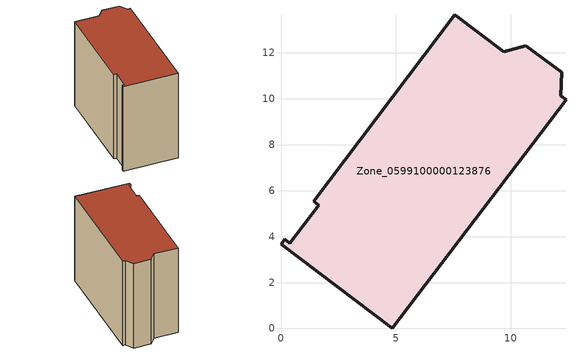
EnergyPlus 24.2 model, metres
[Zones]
Zone_0599100000123876
 floor ground (C_G): 1.65,5.37 1.42,5.54 7.56,13.66 9.7,12.05 10.65,12.31 12.22,11.14 12.16,10.13 12.4,9.96 4.85,0 0,3.66 0.17,3.88 0.38,3.72 z0
 wall outside (C_F): 12.16,10.13 12.22,11.14 10.65,12.31 9.7,12.05 7.56,13.66 1.42,5.54 1.65,5.37 0.38,3.72 0.17,3.88 0,3.66 4.85,0 12.4,9.96 12.16,10.13 z0:10.41
 roof outside (C_R): 1.65,5.37 0.38,3.72 0.17,3.88 0,3.66 4.85,0 12.4,9.96 12.16,10.13 12.22,11.14 10.65,12.31 9.7,12.05 7.56,13.66 1.42,5.54 z10.41
[BUILDING]
Pand.0599100000123876: North Axis=0; Terrain=City; Loads Convergence Tolerance Value=0.04; Temperature Convergence Tolerance Value=0.4; Solar Distribution=FullExterior; Maximum Number of Warmup Days=25; Minimum Number of Warmup Days=1
[Site:Location]
Rotterdam.The.Hague.AP_ZH_NLD Design_Conditions: Latitude=51.96; Longitude=4.45; Time Zone=1; Elevation=-4.5
[SITE:GROUNDTEMPERATURE:BUILDINGSURFACE]
18, 18, 18, 18, 18, 18, 18, 18, 18, 18, 18, 18
[MATERIAL] Thermal Absorptance=0.9; Solar Absorptance=0.7; Visible Absorptance=0.7
Name | Roughness | Thickness | Conductivity | Density | Specific Heat
G.TC.1946 | MediumSmooth | 0.15 | 1 | 540 | 1210
F.TC.1946 | Rough | 0.3 | 0.857143 | 1920 | 840
R.TC.1946 | MediumRough | 0.2 | 0.909091 | 1500 | 1000
[CONSTRUCTION]
C_G: G.TC.1946
C_F: F.TC.1946
C_R: R.TC.1946
[ZONE]
Zone_0599100000123876: Type=1; Multiplier=1; Ceiling Height=Autocalculate; Volume=Autocalculate; Floor Area=autocalculate; Part of Total Floor Area=Yes
[ZONEINFILTRATION:DESIGNFLOWRATE]
Infil_Zone_0599100000123876: Zone or ZoneList or Space or SpaceList=Zone_0599100000123876; Schedule=AlwaysOn; Design Flow Rate Calculation Method=Flow/Area; Flow Rate per Floor Area=0.003; Constant Term Coefficient=1; Temperature Term Coefficient=0; Velocity Term Coefficient=0; Velocity Squared Term Coefficient=0
[HVACTEMPLATE:ZONE:IDEALLOADSAIRSYSTEM]
Zone_0599100000123876: Maximum Heating Supply Air Temperature=50; Minimum Cooling Supply Air Temperature=13; Maximum Heating Supply Air Humidity Ratio=0.0156; Minimum Cooling Supply Air Humidity Ratio=0.0077; Heating Limit=NoLimit; Cooling Limit=NoLimit; Dehumidification Control Type=ConstantSensibleHeatRatio; Cooling Sensible Heat Ratio=0.7; Dehumidification Setpoint=60; Humidification Control Type=None; Humidification Setpoint=30; Outdoor Air Method=None; Outdoor Air Flow Rate per Person=0.00944; Outdoor Air Flow Rate per Zone Floor Area=0; Outdoor Air Flow Rate per Zone=0; Demand Controlled Ventilation Type=None; Outdoor Air Economizer Type=NoEconomizer; Heat Recovery Type=None; Sensible Heat Recovery Effectiveness=0.7; Latent Heat Recovery Effectiveness=0.65
[ZONECONTROL:THERMOSTAT]
ThermostatControl_Zone_0599100000123876: Zone or ZoneList=Zone_0599100000123876; Control Type Schedule=DualSetpointControlType; Control 1=Thermostat_Zone_0599100000123876; Temperature Difference Between Cutout And Setpoint=0
[THERMOSTATSETPOINT:DUALSETPOINT]
Thermostat_Zone_0599100000123876: Heating Setpoint Temperature Schedule=HeatingSetpoint_Zone_0599100000123876; Cooling Setpoint Temperature Schedule=CoolingSetpoint_Zone_0599100000123876
[SCHEDULE:COMPACT]
HeatingSetpoint_Zone_0599100000123876: Through: 12/31, For: AllDays, Until: 24:00, 21
CoolingSetpoint_Zone_0599100000123876: Through: 12/31, For: AllDays, Until: 24:00, 24
DualSetpointControlType: Through: 12/31, For: AllDays, Until: 24:00, 4
AlwaysOn: Through: 12/31, For: AllDays, Until: 24:00, 1
